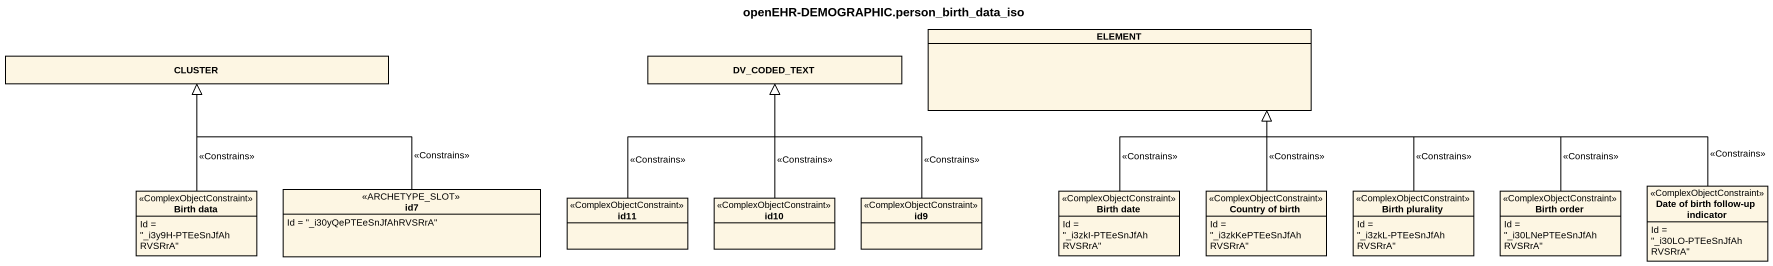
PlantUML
@startuml
title openEHR-DEMOGRAPHIC.person_birth_data_iso
hide circle
hide empty members
class ELEMENT
class CLUSTER
class DV_CODED_TEXT
class "Birth data" as Birth_data <<ComplexObjectConstraint>> {
  Id = "_i3y9H-PTEeSnJfAhRVSRrA"
}
class id7 <<ARCHETYPE_SLOT>> {
  Id = "_i30yQePTEeSnJfAhRVSRrA"
}
class "Birth date" as Birth_date <<ComplexObjectConstraint>> {
  Id = "_i3zkI-PTEeSnJfAhRVSRrA"
}
class "Country of birth" as Country_of_birth <<ComplexObjectConstraint>> {
  Id = "_i3zkKePTEeSnJfAhRVSRrA"
}
class "Birth plurality" as Birth_plurality <<ComplexObjectConstraint>> {
  Id = "_i3zkL-PTEeSnJfAhRVSRrA"
}
class "Birth order" as Birth_order <<ComplexObjectConstraint>> {
  Id = "_i30LNePTEeSnJfAhRVSRrA"
}
class "Date of birth follow-up indicator" as Date_of_birth_follow_up <<ComplexObjectConstraint>> {
  Id = "_i30LO-PTEeSnJfAhRVSRrA"
}
class id11 <<ComplexObjectConstraint>>
class id10 <<ComplexObjectConstraint>>
class id9 <<ComplexObjectConstraint>>
Birth_data -up-|> CLUSTER : <<Constrains>>
id7 -up-|> CLUSTER : <<Constrains>>
Birth_date -up-|> ELEMENT : <<Constrains>>
Country_of_birth -up-|> ELEMENT : <<Constrains>>
Birth_plurality -left-|> ELEMENT : <<Constrains>>
Birth_order -left-|> ELEMENT : <<Constrains>>
Date_of_birth_follow_up -left-|> ELEMENT : <<Constrains>>
id11 -up-|> DV_CODED_TEXT : <<Constrains>>
id10 -up-|> DV_CODED_TEXT : <<Constrains>>
id9 -up-|> DV_CODED_TEXT : <<Constrains>>
@enduml
